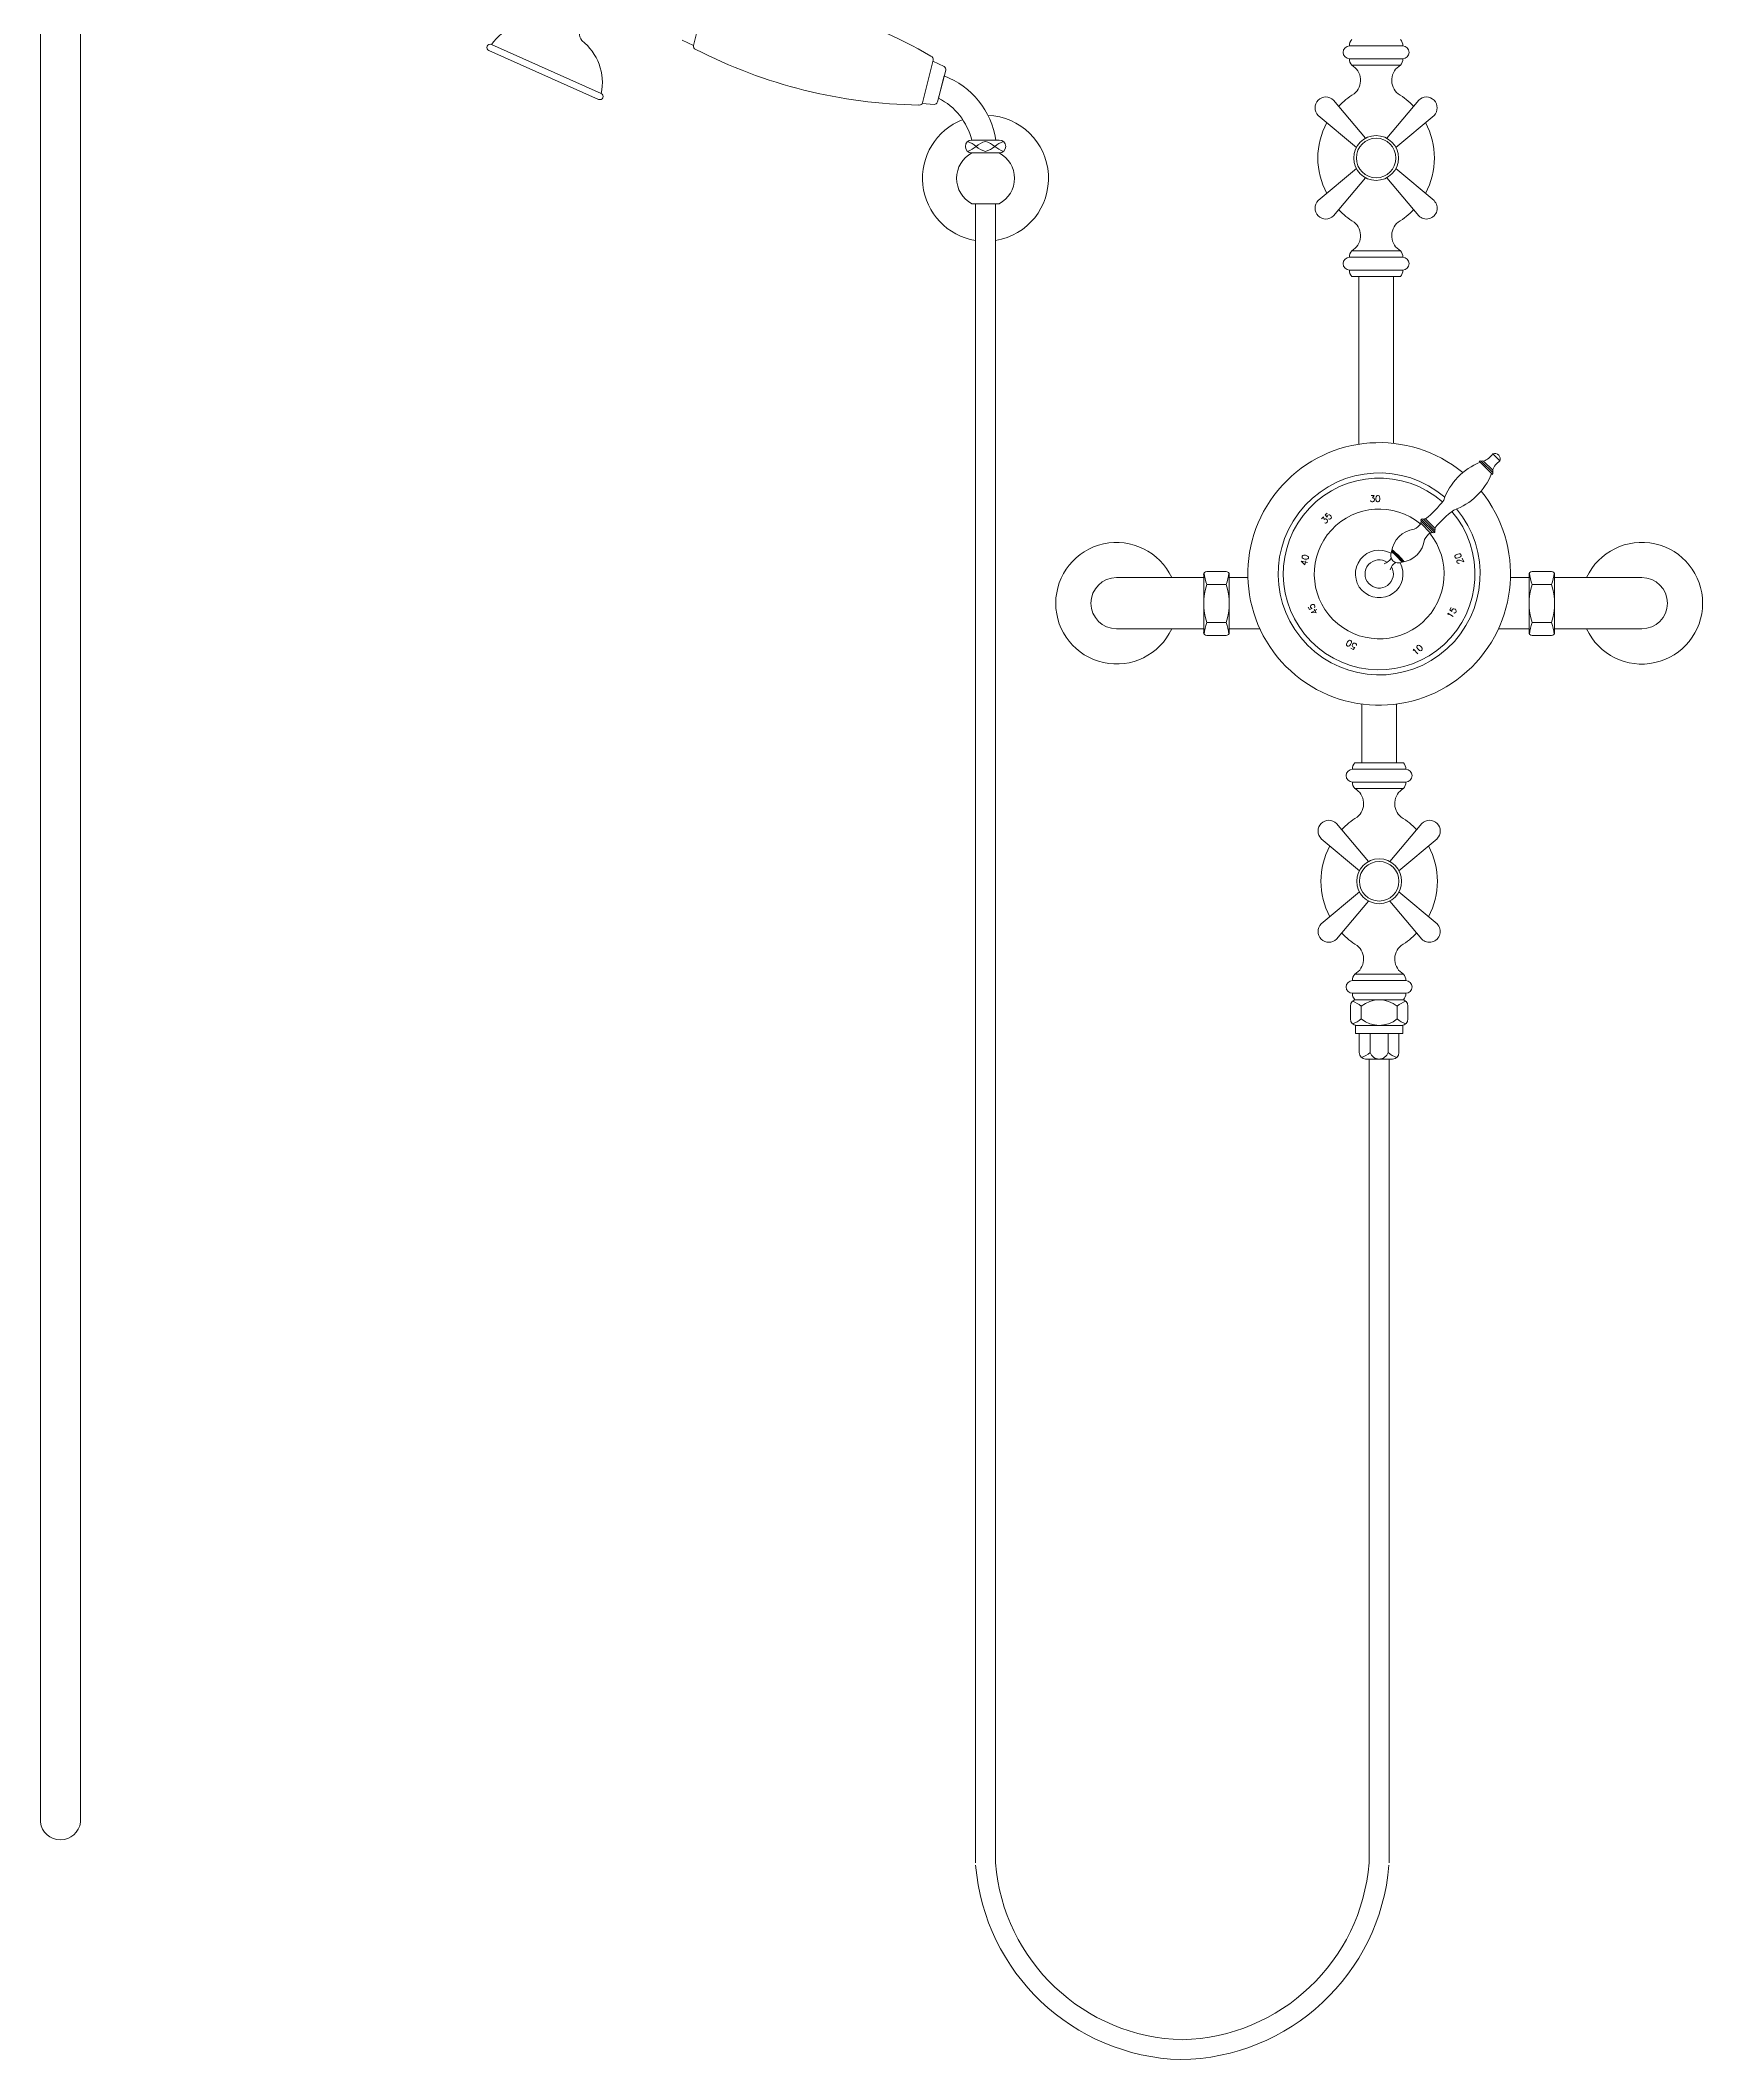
# Model space of a CAD drawing. Header units: centimetres. Extents: x 177 to 329, y -21 to 132.
# Drawn here: x 211.99 to 244.95, y -19.94 to 20.11 of the extents above; entities that cross this region are included whole.
import ezdxf

# ---------------------------------------------------------------- set-up
doc = ezdxf.new("R2010")
doc.units = ezdxf.units.CM
doc.header["$LTSCALE"] = 2.54
doc.layers.get('0').update_dxf_attribs({"lineweight": 18})
doc.styles.add('Txt', font='txt_____.ttf')

# ---------------------------------------------------------------- blocks, each defined once
blk = doc.blocks.new('Group-3')
at = {"linetype": 'Continuous'}
for p, q in [((69.297, -8.536), (69.297, 33.268)), ((68.502, -8.536), (68.502, 33.08)), ((68.502, -26.787), (68.502, -8.536)), ((69.297, -26.787), (69.297, -8.536))]:
    blk.add_line(p, q, dxfattribs=at)
blk.add_arc((68.9, -26.741), 0.4, 186.7011, 353.2989, dxfattribs=at)
blk = doc.blocks.new('Group-10')
at = {"linetype": 'Continuous'}
for p, q in [((81.451, 8.447), (81.662, 9.292)), ((77.445, 8.465), (79.622, 7.495)), ((81.451, 8.447), (81.228, 8.552)), ((95.516, 8.438), (94.461, 8.438)), ((77.394, 8.349), (79.57, 7.379)), ((85.994, 7.313), (86.205, 8.158)), ((86.421, 8.029), (86.199, 8.137)), ((95.516, 8.184), (94.461, 8.184)), ((95.471, 8.057), (94.506, 8.057)), ((86.288, 7.327), (86.455, 7.955)), ((86.421, 7.845), (86.312, 7.402)), ((85.987, 7.295), (86.223, 7.28)), ((94.144, 7.364), (94.778, 6.608)), ((95.833, 7.364), (95.199, 6.608)), ((93.84, 7.061), (94.597, 6.426)), ((96.136, 7.061), (95.38, 6.426)), ((86.843, 6.445), (86.843, 6.446)), ((86.843, 6.445), (86.843, 6.444)), ((86.97, 6.573), (87.243, 6.573)), ((86.97, 6.573), (87.243, 6.573)), ((87.243, 6.573), (86.97, 6.573)), ((87.058, 6.445), (87.058, 6.446)), ((87.058, 6.445), (87.058, 6.444)), ((87.243, 6.573), (87.11, 6.573)), ((87.243, 6.573), (87.516, 6.573)), ((87.516, 6.573), (87.243, 6.573)), ((87.516, 6.573), (87.243, 6.573)), ((87.243, 6.573), (87.376, 6.573)), ((87.428, 6.445), (87.428, 6.446)), ((87.428, 6.445), (87.428, 6.444)), ((87.643, 6.445), (87.643, 6.446)), ((87.643, 6.445), (87.643, 6.444)), ((86.97, 6.317), (87.243, 6.317)), ((87.071, 6.317), (87.516, 6.317)), ((87.516, 6.317), (87.071, 6.317)), ((87.516, 6.317), (87.071, 6.317)), ((87.141, 6.317), (87.243, 6.317)), ((87.345, 6.317), (87.243, 6.317)), ((93.84, 5.371), (94.597, 6.006)), ((94.144, 5.068), (94.778, 5.824)), ((95.833, 5.068), (95.199, 5.824)), ((96.136, 5.371), (95.38, 6.006)), ((86.97, 5.31), (87.243, 5.31)), ((87.044, -27.598), (87.044, 5.31)), ((87.516, 5.31), (87.243, 5.31)), ((87.441, -27.598), (87.441, 5.31)), ((95.516, 4.248), (94.461, 4.248)), ((95.471, 4.375), (94.506, 4.375)), ((95.516, 3.994), (94.461, 3.994)), ((95.471, 3.867), (94.506, 3.867)), ((94.646, 3.867), (94.646, 0.539)), ((95.331, 3.867), (95.331, 0.555)), ((97.298, -0.064), (97.03, 0.204)), ((97.3, -0.021), (97.074, 0.205)), ((97.301, 0.023), (97.118, 0.206)), ((97.443, 0.207), (97.301, 0.348)), ((96.063, -1.215), (95.879, -1.032)), ((96.106, -1.214), (95.881, -0.989)), ((96.15, -1.213), (95.882, -0.945)), ((96.15, -1.213), (95.882, -0.945)), ((96.151, -1.169), (95.925, -0.944)), ((96.152, -1.126), (95.969, -0.943)), ((91.632, -1.985), (92.013, -1.985)), ((98.465, -1.985), (98.084, -1.985)), ((91.569, -2.106), (89.842, -2.106)), ((91.569, -2.049), (91.569, -3.191)), ((91.632, -2.244), (92.013, -2.244)), ((92.077, -2.049), (92.077, -3.191)), ((92.446, -2.106), (92.077, -2.106)), ((97.651, -2.106), (98.02, -2.106)), ((98.02, -2.049), (98.02, -3.191)), ((98.465, -2.244), (98.084, -2.244)), ((98.528, -2.049), (98.528, -3.191)), ((98.528, -2.106), (100.256, -2.106)), ((91.569, -3.122), (89.842, -3.122)), ((91.632, -2.996), (92.013, -2.996)), ((92.684, -3.122), (92.077, -3.122)), ((97.413, -3.122), (98.02, -3.122)), ((98.465, -2.996), (98.084, -2.996)), ((98.528, -3.122), (100.256, -3.122)), ((91.632, -3.255), (92.013, -3.255)), ((98.465, -3.255), (98.084, -3.255)), ((94.706, -4.614), (94.706, -5.78)), ((95.391, -4.614), (95.391, -5.78)), ((94.521, -5.907), (95.576, -5.907)), ((94.566, -5.78), (95.531, -5.78)), ((94.521, -6.161), (95.576, -6.161)), ((94.566, -6.288), (95.531, -6.288)), ((94.204, -6.981), (94.838, -7.737)), ((95.893, -6.981), (95.259, -7.737)), ((93.901, -7.284), (94.657, -7.919)), ((96.196, -7.284), (95.44, -7.919)), ((93.901, -8.974), (94.657, -8.339)), ((96.196, -8.974), (95.44, -8.339)), ((94.204, -9.277), (94.838, -8.52)), ((95.893, -9.277), (95.259, -8.52)), ((94.566, -9.97), (95.531, -9.97)), ((94.521, -10.097), (95.576, -10.097)), ((94.521, -10.351), (95.576, -10.351)), ((94.477, -10.605), (94.477, -10.859)), ((94.566, -10.478), (95.531, -10.478)), ((94.692, -10.605), (94.692, -10.859)), ((95.405, -10.605), (95.405, -10.859)), ((95.62, -10.605), (95.62, -10.859)), ((95.52, -10.986), (94.577, -10.986)), ((94.577, -10.986), (94.577, -11.146)), ((95.52, -11.146), (94.577, -11.146)), ((94.604, -10.986), (95.493, -10.986)), ((94.653, -11.527), (94.653, -11.146)), ((95.353, -10.986), (94.744, -10.986)), ((94.869, -11.527), (94.869, -11.146)), ((95.225, -11.527), (95.225, -11.146)), ((95.441, -11.527), (95.441, -11.146)), ((95.52, -10.986), (95.52, -11.146)), ((94.78, -11.654), (95.314, -11.654)), ((94.848, -27.598), (94.848, -11.654)), ((95.245, -27.598), (95.245, -11.654))]:
    blk.add_line(p, q, dxfattribs=at)
for centre, radius in [((94.988, 6.216), 0.445), ((94.988, 6.216), 0.392), ((95.049, -8.129), 0.445), ((95.049, -8.129), 0.392)]:
    blk.add_circle(centre, radius, dxfattribs=at)
for centre, radius, start, end in [((82.137, 1.527), 7.821, 59.0563, 92.9186), ((78.273, 7.88), 1.014, 77.2761, 144.72), ((79.444, 8.695), 0.253, 140.3964, 216.1812), ((77.419, 8.407), 0.0635, 65.9875, 245.9875), ((78.595, 7.716), 1.05, 347.8564, 52.1423), ((81.513, 8.432), 0.0635, 165.9875, 255.9875), ((94.461, 8.311), 0.127, 90, 270), ((94.63, 8.45), 0.17, 137.0777, 183.881), ((95.347, 8.45), 0.17, 356.119, 42.9223), ((95.516, 8.311), 0.127, 270, 90), ((86.068, 17.278), 10.012, 242.8387, 269.1362), ((86.144, 8.173), 0.0635, 345.9875, 75.9875), ((86.393, 7.972), 0.0635, 345.1422, 63.972), ((94.63, 8.173), 0.17, 176.119, 222.9223), ((94.335, 7.757), 0.345, 308.5867, 60.2993), ((95.642, 7.757), 0.345, 119.7007, 231.4133), ((95.347, 8.173), 0.17, 317.0777, 3.881), ((85.852, 6.337), 1.611, 8.3929, 69.3101), ((79.596, 7.437), 0.0635, 245.9875, 65.9875), ((85.933, 7.329), 0.0635, 255.9875, 345.9875), ((86.227, 7.343), 0.0635, 266.3124, 345.1422), ((85.733, 6.269), 1.273, 13.797, 62.928), ((95.317, 6.216), 1.484, 121.0852, 136.2157), ((94.66, 6.216), 1.484, 43.7843, 58.9148), ((87.243, 5.813), 1.249, 111.2348, 260.8541), ((87.243, 5.813), 1.249, 279.1459, 87.7753), ((95.317, 6.216), 1.484, 151.724, 208.276), ((94.66, 6.216), 1.484, 331.724, 28.276), ((86.97, 6.446), 0.127, 90, 180), ((86.97, 6.444), 0.127, 180, 270), ((86.702, 6.01), 0.563, 50.7418, 70.899), ((86.702, 6.88), 0.563, 289.101, 309.2582), ((87.414, 6.01), 0.563, 107.7474, 129.2582), ((87.414, 6.88), 0.563, 230.7418, 252.2526), ((87.071, 6.01), 0.563, 50.7418, 72.2526), ((87.071, 6.88), 0.563, 287.7474, 309.2582), ((87.784, 6.01), 0.563, 109.101, 129.2582), ((87.784, 6.88), 0.563, 230.7418, 250.899), ((87.516, 6.446), 0.127, 0, 90), ((87.516, 6.444), 0.127, 270, 0), ((87.243, 5.813), 0.573, 118.4944, 241.5056), ((87.243, 5.813), 0.573, 298.4944, 61.5056), ((95.317, 6.216), 1.484, 223.7843, 238.9148), ((94.335, 4.675), 0.345, 299.7007, 51.4133), ((95.642, 4.675), 0.345, 128.5867, 240.2993), ((94.66, 6.216), 1.484, 301.0852, 316.2157), ((94.461, 4.121), 0.127, 90, 270), ((94.63, 4.259), 0.17, 137.0777, 183.881), ((95.347, 4.259), 0.17, 356.119, 42.9223), ((95.516, 4.121), 0.127, 270, 90), ((94.63, 3.982), 0.17, 176.119, 222.9223), ((95.347, 3.982), 0.17, 317.0777, 3.881), ((95.049, -2.033), 2.604, 50.4815, 39.095), ((97.516, -0.989), 1.26, 111.6285, 160.502), ((97.053, 0.157), 0.0515, 66.4608, 116.5183), ((97.097, 0.159), 0.0515, 66.4608, 116.5183), ((96.978, 0.564), 0.388, 291.5307, 326.3256), ((97.658, -0.116), 0.388, 123.6744, 158.4693), ((97.253, 0.002), 0.0515, 333.4817, 23.5392), ((97.341, 0.246), 0.11, 339.0607, 110.9393), ((95.049, -2.033), 2.003, 49.4634, 40.0098), ((95.049, -2.033), 1.901, 48.7488, 40.6828), ((96.106, 0.421), 1.26, 289.498, 338.3715), ((97.252, -0.041), 0.0515, 333.4817, 23.5392), ((95.049, -2.033), 1.287, 50.2714, 38.888), ((94.771, 0.567), 1.927, 308.4406, 323.91), ((97.662, -2.324), 1.927, 126.09, 141.5594), ((95.815, -1.666), 0.527, 97.9783, 172.0217), ((95.589, -0.817), 0.361, 294.8982, 323.3644), ((95.927, -1.012), 0.0515, 153.4817, 203.5392), ((95.928, -0.968), 0.0515, 153.4817, 203.5392), ((95.905, -0.991), 0.0515, 66.4608, 116.5183), ((95.948, -0.99), 0.0515, 66.4608, 116.5183), ((96.104, -1.19), 0.0515, 333.4817, 23.5392), ((96.105, -1.146), 0.0515, 333.4817, 23.5392), ((89.842, -2.614), 1.206, 24.9011, 335.0989), ((95.049, -2.033), 0.472, 60.3657, 27.6004), ((95.433, -1.661), 0.156, 154.1628, 295.8372), ((94.59, -2.505), 1.151, 37.6284, 52.3716), ((94.603, -2.492), 1.151, 37.0169, 52.9831), ((94.617, -2.478), 1.151, 36.4144, 53.5856), ((95.428, -1.28), 0.527, 277.9783, 352.0217), ((96.278, -1.505), 0.361, 126.6356, 155.1018), ((96.083, -1.168), 0.0515, 246.4608, 296.5183), ((96.127, -1.167), 0.0515, 246.4608, 296.5183), ((100.256, -2.614), 1.207, 204.9011, 155.0989), ((91.632, -2.049), 0.0635, 90, 180), ((92.013, -2.049), 0.0635, 0, 90), ((95.049, -2.033), 0.281, 54.8255, 30.2028), ((95.081, -1.608), 0.234, 286.4266, 331.8368), ((95.494, -2.008), 0.234, 119.9183, 165.3284), ((98.084, -2.049), 0.0635, 90, 180), ((98.465, -2.049), 0.0635, 0, 90), ((89.842, -2.614), 0.508, 90, 270), ((92.716, -2.62), 1.147, 160.845, 199.155), ((92.716, -1.867), 1.147, 187.4053, 199.155), ((90.93, -1.867), 1.147, 340.845, 352.5947), ((90.93, -2.62), 1.147, 340.845, 19.155), ((99.167, -2.62), 1.147, 160.845, 199.155), ((99.167, -1.867), 1.147, 187.4053, 199.155), ((97.381, -1.867), 1.147, 340.845, 352.5947), ((97.381, -2.62), 1.147, 340.845, 19.155), ((100.256, -2.614), 0.508, 270, 90), ((91.632, -3.191), 0.0635, 180, 270), ((92.716, -3.373), 1.147, 160.845, 172.5947), ((90.93, -3.373), 1.147, 7.4053, 19.155), ((92.013, -3.191), 0.0635, 270, 0), ((98.084, -3.191), 0.0635, 180, 270), ((99.167, -3.373), 1.147, 160.845, 172.5947), ((97.381, -3.373), 1.147, 7.4053, 19.155), ((98.465, -3.191), 0.0635, 270, 0), ((94.521, -6.034), 0.127, 90, 270), ((94.69, -5.895), 0.17, 137.0777, 183.881), ((95.407, -5.895), 0.17, 356.119, 42.9223), ((95.576, -6.034), 0.127, 270, 90), ((94.69, -6.172), 0.17, 176.119, 222.9223), ((94.395, -6.588), 0.345, 308.5867, 60.2993), ((95.702, -6.588), 0.345, 119.7007, 231.4133), ((95.407, -6.172), 0.17, 317.0777, 3.881), ((95.377, -8.129), 1.484, 121.0852, 136.2157), ((94.72, -8.129), 1.484, 43.7843, 58.9148), ((95.377, -8.129), 1.484, 151.724, 208.276), ((94.72, -8.129), 1.484, 331.724, 28.276), ((95.377, -8.129), 1.484, 223.7843, 238.9148), ((94.72, -8.129), 1.484, 301.0852, 316.2157), ((94.395, -9.67), 0.345, 299.7007, 51.4133), ((95.702, -9.67), 0.345, 128.5867, 240.2993), ((94.69, -10.085), 0.17, 137.0777, 183.881), ((95.407, -10.085), 0.17, 356.119, 42.9223), ((94.521, -10.224), 0.127, 90, 270), ((94.69, -10.362), 0.17, 176.119, 222.9223), ((95.407, -10.362), 0.17, 317.0777, 3.881), ((95.576, -10.224), 0.127, 270, 90), ((94.604, -10.605), 0.127, 90, 180), ((94.336, -11.041), 0.563, 50.7418, 70.899), ((95.049, -11.041), 0.563, 50.7418, 129.2582), ((95.761, -11.041), 0.563, 109.101, 129.2582), ((95.493, -10.605), 0.127, 0, 90), ((94.604, -10.859), 0.127, 180, 270), ((94.336, -10.423), 0.563, 289.101, 309.2582), ((95.049, -10.423), 0.563, 230.7418, 309.2582), ((95.761, -10.423), 0.563, 230.7418, 250.899), ((95.493, -10.859), 0.127, 270, 0), ((94.78, -11.527), 0.127, 180, 270), ((94.513, -11.091), 0.563, 289.101, 309.2582), ((95.047, -11.465), 0.189, 199.0439, 340.9561), ((95.581, -11.091), 0.563, 230.7418, 250.899), ((95.314, -11.527), 0.127, 270, 0), ((91.237, -27.297), 3.807, 184.5365, 268.6142), ((91.053, -27.297), 3.807, 271.3858, 355.4635), ((91.237, -27.296), 4.204, 184.6957, 268.2721), ((91.055, -27.297), 4.202, 270.7498, 355.3196)]:
    blk.add_arc(centre, radius, start, end, dxfattribs=at)
for centre, start, end in [((93.992, 7.212), 45, 225), ((95.985, 7.212), 315, 135), ((93.992, 5.22), 135, 315), ((95.985, 5.22), 225, 45), ((94.052, -7.132), 45, 225), ((96.045, -7.132), 315, 135), ((94.052, -9.125), 135, 315), ((96.045, -9.125), 225, 45)]:
    blk.add_arc(centre, 0.214, start, end)
at = {"char_height": 0.127, "attachment_point": 1, "line_spacing_factor": 1.059182, "style": 'Txt'}
for s, insert, rotation in [('{\\C7;\\l30}', (94.861, -0.477), 359.589), ('{\\C7;\\l35}', (93.885, -0.961), 45.656), ('{\\C7;\\l40}', (93.487, -1.848), 77.1942), ('{\\C7;\\l20}', (96.613, -1.852), 111.5024), ('{\\C7;\\l45}', (93.731, -2.861), 117.7732), ('{\\C7;\\l15}', (96.379, -2.863), 59.6816), ('{\\C7;\\l50}', (94.557, -3.547), 148.7457), ('{\\C7;\\l10}', (95.685, -3.564), 42.5916)]:
    blk.add_mtext(s, dxfattribs=dict(at, insert=insert, rotation=rotation))

msp = doc.modelspace()

# ---------------------------------------------------------------- block references
at = {"color": 7}
for name in ['Group-3', 'Group-10']:
    msp.add_blockref(name, (143.484, 11.562), dxfattribs=at)

doc.saveas('drawing.dxf')
